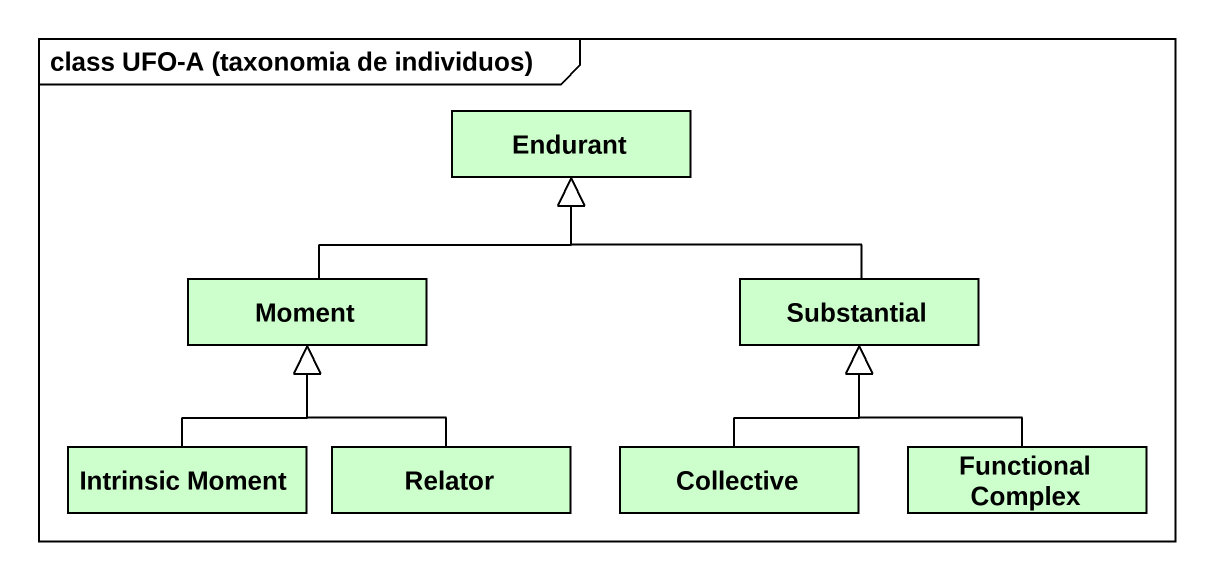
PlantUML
@startuml
mainframe class UFO-A (taxonomia de individuos)
hide circle
hide empty members
class Endurant #CCFFCC
class Moment #CCFFCC
class Substantial #CCFFCC
class "Intrinsic Moment" as Intrinsic_Moment #CCFFCC
class Relator #CCFFCC
class Collective #CCFFCC
class "Functional Complex" as Functional_Complex #CCFFCC
Moment -up-|> Endurant
Substantial -left-|> Endurant
Intrinsic_Moment -up-|> Moment
Relator -up-|> Moment
Collective -up-|> Substantial
Functional_Complex -up-|> Substantial
@enduml
